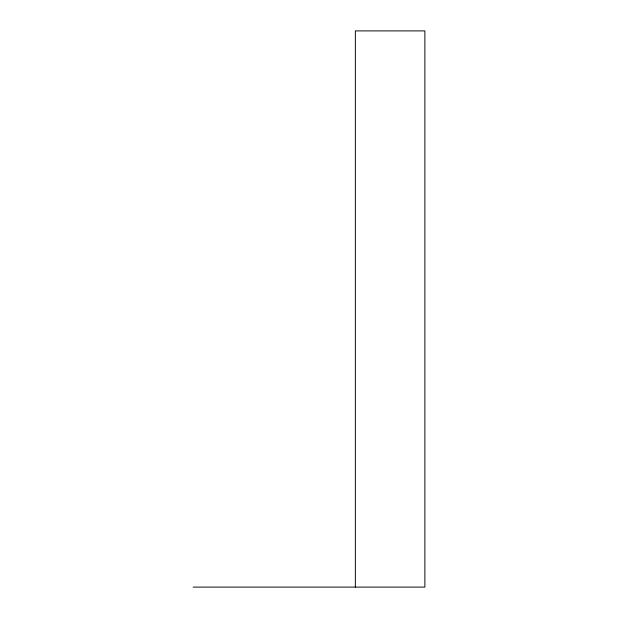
<?xml version="1.0" encoding="UTF-8"?>
<svg xmlns="http://www.w3.org/2000/svg" width="618" height="618" viewBox="0 0 618 618"><rect width="100%" height="100%" fill="white"/><g stroke="black" fill="none" stroke-linecap="round" stroke-linejoin="round"><path stroke-width="0.93" d="M193.125 587.1L424.875 587.1L424.875 30.9L355.35 30.9L355.35 587.1"/></g></svg>
